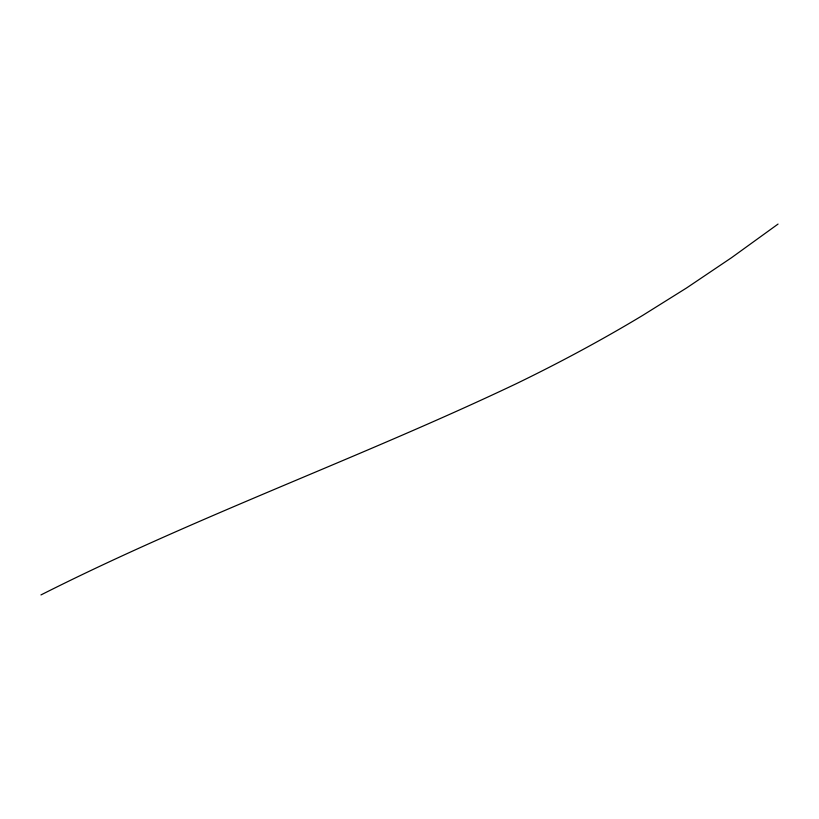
<?xml version="1.0" encoding="UTF-8"?>
<svg xmlns="http://www.w3.org/2000/svg" width="819" height="819" viewBox="0 0 819 819"><rect width="100%" height="100%" fill="white"/><g stroke="black" fill="none" stroke-linecap="round" stroke-linejoin="round"><path stroke-width="1.23" d="M778.05 224.068L731.541 257.688L686.609 287.94L642.935 315.254A485.964 135.575 -24.4 0 1 516.165 383.763C359.561 458.179 195.833 516.697 40.95 594.932"/></g></svg>
